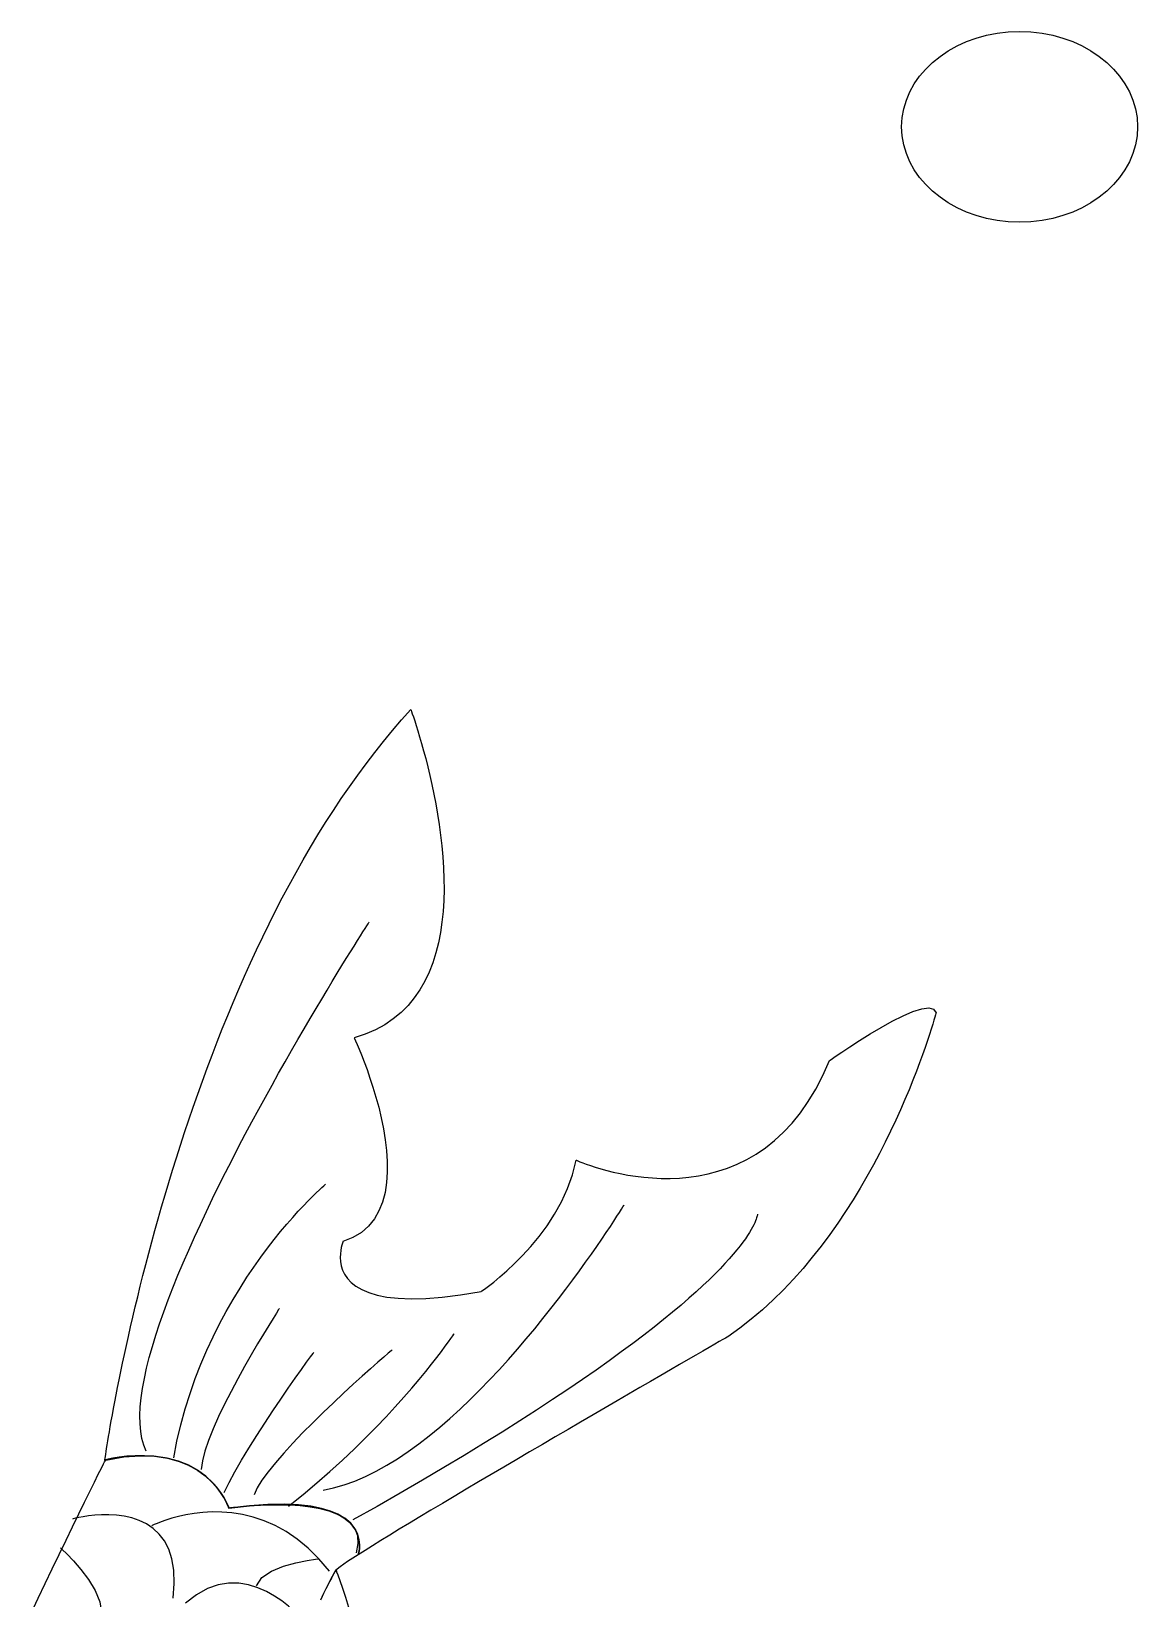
# Model space of a CAD drawing. Extents: x 40 to 170, y 25 to 272.
# Drawn here: x 74.47 to 94.12, y 134.14 to 161.97 of the extents above; entities that cross this region are included whole.
import ezdxf

# ---------------------------------------------------------------- set-up
doc = ezdxf.new("R2010")
doc.units = 0

msp = doc.modelspace()

# ---------------------------------------------------------------- linework, layer by layer
at = {"color": 250, "linetype": 'Continuous'}
for points in [[(92.0235, 161.9673), (92.224843, 161.959516), (92.420877, 161.936644), (92.610714, 161.899404), (92.793464, 161.848514), (92.968235, 161.784696), (93.134139, 161.708667), (93.290285, 161.621148), (93.435784, 161.522859), (93.569745, 161.414518), (93.69128, 161.296846), (93.799496, 161.170562), (93.893506, 161.036385), (93.972419, 160.895036), (94.035344, 160.747233), (94.081393, 160.593696), (94.109675, 160.435145), (94.1193, 160.2723), (94.109675, 160.109455), (94.081393, 159.950904), (94.035344, 159.797367), (93.972419, 159.649564), (93.893506, 159.508215), (93.799496, 159.374038), (93.69128, 159.247754), (93.569745, 159.130082), (93.435784, 159.021741), (93.290285, 158.923452), (93.134139, 158.835933), (92.968235, 158.759904), (92.793464, 158.696086), (92.610714, 158.645196), (92.420877, 158.607956), (92.224843, 158.585084), (92.0235, 158.5773), (91.822141, 158.585084), (91.626091, 158.607956), (91.436241, 158.645196), (91.253481, 158.696086), (91.0787, 158.759904), (90.912788, 158.835933), (90.756635, 158.923452), (90.611131, 159.021741), (90.477165, 159.130082), (90.355627, 159.247754), (90.247408, 159.374038), (90.153396, 159.508215), (90.074482, 159.649564), (90.011556, 159.797367), (89.965507, 159.950904), (89.937225, 160.109455), (89.9276, 160.2723), (89.937225, 160.435145), (89.965507, 160.593696), (90.011556, 160.747233), (90.074482, 160.895036), (90.153396, 161.036385), (90.247408, 161.170562), (90.355627, 161.296846), (90.477165, 161.414518), (90.611131, 161.522859), (90.756635, 161.621148), (90.912788, 161.708667), (91.0787, 161.784696), (91.253481, 161.848514), (91.436241, 161.899404), (91.626091, 161.936644), (91.822141, 161.959516), (92.0235, 161.9673)], [(75.7782, 136.5975), (75.778835, 136.601993), (75.780756, 136.615355), (75.783987, 136.637412), (75.788553, 136.667988), (75.794479, 136.70691), (75.801789, 136.754001), (75.810507, 136.809088), (75.820658, 136.871995), (75.832266, 136.942547), (75.845357, 137.020571), (75.859954, 137.10589), (75.876081, 137.19833), (75.893765, 137.297717), (75.913028, 137.403875), (75.933895, 137.51663), (75.956391, 137.635806), (75.980541, 137.76123), (76.006369, 137.892726), (76.033898, 138.030119), (76.063155, 138.173234), (76.094163, 138.321898), (76.126947, 138.475934), (76.161531, 138.635169), (76.19794, 138.799426), (76.236199, 138.968532), (76.276331, 139.142312), (76.318361, 139.32059), (76.362314, 139.503193), (76.408215, 139.689944), (76.456087, 139.88067), (76.505956, 140.075196), (76.557845, 140.273346), (76.611779, 140.474946), (76.667784, 140.679821), (76.725882, 140.887796), (76.786099, 141.098697), (76.848459, 141.312348), (76.912988, 141.528575), (76.979708, 141.747203), (77.048645, 141.968057), (77.119823, 142.190962), (77.193267, 142.415744), (77.269, 142.642227), (77.347049, 142.870238), (77.427437, 143.0996), (77.510188, 143.330139), (77.595328, 143.561681), (77.68288, 143.794051), (77.772869, 144.027073), (77.86532, 144.260573), (77.960257, 144.494376), (78.057704, 144.728307), (78.157687, 144.962192), (78.260229, 145.195855), (78.365355, 145.429122), (78.47309, 145.661818), (78.583458, 145.893769), (78.696483, 146.124798), (78.812191, 146.354732), (78.930605, 146.583396), (79.051749, 146.810615), (79.17565, 147.036214), (79.30233, 147.260018), (79.431815, 147.481852), (79.564129, 147.701542), (79.699297, 147.918912), (79.837342, 148.133789), (79.97829, 148.345997), (80.122165, 148.555361), (80.268991, 148.761706), (80.418793, 148.964858), (80.571596, 149.164642), (80.727423, 149.360883), (80.8863, 149.553406), (81.048251, 149.742037), (81.2133, 149.9266), (81.216356, 149.91818), (81.225171, 149.893417), (81.239213, 149.853062), (81.257953, 149.797863), (81.28086, 149.728568), (81.307402, 149.645926), (81.33705, 149.550686), (81.369273, 149.443596), (81.403541, 149.325406), (81.439322, 149.196864), (81.476086, 149.058719), (81.513302, 148.91172), (81.550441, 148.756614), (81.58697, 148.594152), (81.622361, 148.425081), (81.656081, 148.250151), (81.687601, 148.07011), (81.71639, 147.885707), (81.741916, 147.697691), (81.763651, 147.506809), (81.781062, 147.313813), (81.79362, 147.119448), (81.800794, 146.924466), (81.802053, 146.729613), (81.796867, 146.53564), (81.784705, 146.343295), (81.765036, 146.153325), (81.73733, 145.966481), (81.701056, 145.783511), (81.655683, 145.605164), (81.600682, 145.432188), (81.535521, 145.265332), (81.45967, 145.105345), (81.372598, 144.952976), (81.273775, 144.808973), (81.162669, 144.674085), (81.038751, 144.54906), (80.90149, 144.434648), (80.750355, 144.331598), (80.584815, 144.240657), (80.40434, 144.162575), (80.2084, 144.0981), (80.214563, 144.084687), (80.232019, 144.045737), (80.259217, 143.983186), (80.294607, 143.898967), (80.336637, 143.795017), (80.383759, 143.673268), (80.43442, 143.535658), (80.487071, 143.384119), (80.540161, 143.220587), (80.592139, 143.046997), (80.641456, 142.865284), (80.686559, 142.677381), (80.7259, 142.485225), (80.757927, 142.290749), (80.78109, 142.095889), (80.793838, 141.90258), (80.794621, 141.712755), (80.781889, 141.52835), (80.75409, 141.3513), (80.709674, 141.183539), (80.647092, 141.027003), (80.564791, 140.883625), (80.461222, 140.755341), (80.334834, 140.644086), (80.184077, 140.551794), (80.0074, 140.4804), (80.004568, 140.473113), (79.997303, 140.452253), (79.987457, 140.419319), (79.976877, 140.375813), (79.967413, 140.323235), (79.960916, 140.263084), (79.959233, 140.196863), (79.964215, 140.12607), (79.977711, 140.052207), (80.00157, 139.976774), (80.037641, 139.901272), (80.087775, 139.8272), (80.15382, 139.756059), (80.237626, 139.689351), (80.341043, 139.628574), (80.465919, 139.57523), (80.614103, 139.530818), (80.787447, 139.496841), (80.987798, 139.474797), (81.217006, 139.466187), (81.476921, 139.472512), (81.769392, 139.495272), (82.096269, 139.535968), (82.4594, 139.5961), (82.475269, 139.606826), (82.520402, 139.638572), (82.59109, 139.690692), (82.683623, 139.762536), (82.794292, 139.853458), (82.919386, 139.96281), (83.055196, 140.089944), (83.198013, 140.234213), (83.344125, 140.394968), (83.489825, 140.571564), (83.631401, 140.763351), (83.765145, 140.969683), (83.887347, 141.189911), (83.994296, 141.423388), (84.082284, 141.669467), (84.1476, 141.9275), (84.15526, 141.924099), (84.17777, 141.914464), (84.214429, 141.899452), (84.264531, 141.879918), (84.327375, 141.856715), (84.402257, 141.8307), (84.488474, 141.802727), (84.585323, 141.773652), (84.692101, 141.744329), (84.808104, 141.715613), (84.932629, 141.68836), (85.064974, 141.663424), (85.204434, 141.641661), (85.350307, 141.623926), (85.50189, 141.611073), (85.658479, 141.603957), (85.819372, 141.603434), (85.983865, 141.610359), (86.151255, 141.625587), (86.320838, 141.649972), (86.491913, 141.68437), (86.663775, 141.729636), (86.835721, 141.786625), (87.007048, 141.856192), (87.177053, 141.939191), (87.345033, 142.036478), (87.510285, 142.148909), (87.672106, 142.277337), (87.829791, 142.422618), (87.982639, 142.585607), (88.129946, 142.76716), (88.271009, 142.96813), (88.405124, 143.189374), (88.531589, 143.431745), (88.6497, 143.6961), (88.676097, 143.71469), (88.75013, 143.766064), (88.864067, 143.843631), (89.010171, 143.940799), (89.180709, 144.050975), (89.367947, 144.167569), (89.56415, 144.283988), (89.761583, 144.393639), (89.952513, 144.489932), (90.129204, 144.566275), (90.283923, 144.616075), (90.408935, 144.63274), (90.496505, 144.609679), (90.5389, 144.5403), (90.536599, 144.531787), (90.52965, 144.506729), (90.517988, 144.465843), (90.501546, 144.409849), (90.480256, 144.339466), (90.454052, 144.255413), (90.422869, 144.158409), (90.386638, 144.049172), (90.345293, 143.928422), (90.298768, 143.796878), (90.246996, 143.655259), (90.18991, 143.504284), (90.127444, 143.344671), (90.05953, 143.17714), (89.986103, 143.002409), (89.907096, 142.821198), (89.822441, 142.634226), (89.732073, 142.442211), (89.635924, 142.245873), (89.533928, 142.04593), (89.426019, 141.843102), (89.312129, 141.638107), (89.192192, 141.431664), (89.066141, 141.224493), (88.93391, 141.017313), (88.795432, 140.810841), (88.65064, 140.605798), (88.499468, 140.402903), (88.341848, 140.202873), (88.177715, 140.006429), (88.007002, 139.814289), (87.829641, 139.627172), (87.645567, 139.445797), (87.454713, 139.270884), (87.257011, 139.103151), (87.052396, 138.943316), (86.8408, 138.7921), (86.830931, 138.786416), (86.801907, 138.769694), (86.754606, 138.742431), (86.689906, 138.705121), (86.608682, 138.658261), (86.511812, 138.602347), (86.400174, 138.537873), (86.274643, 138.465336), (86.136098, 138.385232), (85.985414, 138.298056), (85.82347, 138.204304), (85.651142, 138.104472), (85.469307, 137.999056), (85.278843, 137.88855), (85.080626, 137.773452), (84.875533, 137.654256), (84.664442, 137.531459), (84.448229, 137.405556), (84.227771, 137.277043), (84.003946, 137.146415), (83.777631, 137.014169), (83.549702, 136.880801), (83.321037, 136.746805), (83.092512, 136.612677), (82.865005, 136.478914), (82.639393, 136.346011), (82.416552, 136.214464), (82.19736, 136.084768), (81.982694, 135.95742), (81.773431, 135.832915), (81.570448, 135.711748), (81.374621, 135.594416), (81.186829, 135.481414), (81.007947, 135.373239), (80.838853, 135.270385), (80.680425, 135.173348), (80.533539, 135.082624), (80.399071, 134.99871), (80.2779, 134.9221), (80.280365, 134.929919), (80.286226, 134.952187), (80.29318, 134.987122), (80.298924, 135.032943), (80.301156, 135.087868), (80.297573, 135.150114), (80.285874, 135.2179), (80.263755, 135.289444), (80.228914, 135.362964), (80.179049, 135.436677), (80.111857, 135.508803), (80.025035, 135.577559), (79.916281, 135.641163), (79.783293, 135.697833), (79.623767, 135.745788), (79.435403, 135.783245), (79.215896, 135.808423), (78.962945, 135.819539), (78.674247, 135.814812), (78.347499, 135.79246), (77.9804, 135.7507), (77.975481, 135.764707), (77.959742, 135.803874), (77.931709, 135.863921), (77.889909, 135.94057), (77.832869, 136.029541), (77.759116, 136.126554), (77.667176, 136.227329), (77.555575, 136.327588), (77.422841, 136.423049), (77.2675, 136.509435), (77.088078, 136.582466), (76.883103, 136.637861), (76.651101, 136.671342), (76.390599, 136.678628), (76.100123, 136.655441), (75.7782, 136.5975)], [(76.512, 136.7637), (76.469343, 136.869588), (76.437333, 136.985803), (76.415609, 137.111895), (76.403806, 137.247416), (76.401564, 137.391917), (76.408519, 137.544949), (76.424309, 137.706062), (76.448571, 137.874809), (76.480943, 138.050739), (76.521063, 138.233404), (76.568567, 138.422354), (76.623093, 138.617142), (76.684278, 138.817317), (76.751761, 139.022431), (76.825178, 139.232035), (76.904167, 139.44568), (76.988366, 139.662917), (77.077412, 139.883297), (77.170941, 140.10637), (77.268593, 140.331689), (77.370004, 140.558803), (77.474812, 140.787264), (77.582654, 141.016624), (77.693167, 141.246432), (77.80599, 141.47624), (77.920759, 141.7056), (78.037113, 141.934061), (78.154687, 142.161175), (78.273121, 142.386493), (78.392051, 142.609567), (78.511116, 142.829946), (78.629951, 143.047182), (78.748195, 143.260827), (78.865486, 143.47043), (78.98146, 143.675544), (79.095755, 143.875718), (79.208009, 144.070505), (79.31786, 144.259455), (79.424943, 144.442119), (79.528898, 144.618048), (79.629361, 144.786794), (79.72597, 144.947906), (79.818363, 145.100937), (79.906176, 145.245437), (79.989048, 145.380957), (80.066616, 145.507048), (80.138516, 145.623262), (80.204388, 145.729148), (80.263867, 145.824259), (80.316593, 145.908146), (80.362201, 145.980358), (80.40033, 146.040448), (80.430617, 146.087966), (80.452699, 146.122463), (80.466214, 146.143491), (80.4708, 146.1506)], [(77.0017, 136.6412), (77.060061, 136.93925), (77.128462, 137.229265), (77.206059, 137.511099), (77.29201, 137.784607), (77.385469, 138.049644), (77.485595, 138.306064), (77.591543, 138.553723), (77.702471, 138.792476), (77.817534, 139.022177), (77.935889, 139.242681), (78.056693, 139.453844), (78.179102, 139.65552), (78.302272, 139.847564), (78.425361, 140.029831), (78.547525, 140.202175), (78.66792, 140.364452), (78.785703, 140.516517), (78.90003, 140.658224), (79.010059, 140.789428), (79.114944, 140.909985), (79.213844, 141.019749), (79.305914, 141.118575), (79.390312, 141.206318), (79.466193, 141.282832), (79.532714, 141.347973), (79.589032, 141.401596), (79.634303, 141.443555), (79.667683, 141.473705), (79.68833, 141.491902), (79.6954, 141.498)], [(79.6546, 136.0698), (79.841958, 136.108234), (80.030392, 136.161751), (80.219598, 136.229516), (80.409275, 136.310695), (80.59912, 136.404454), (80.788831, 136.50996), (80.978106, 136.626377), (81.166642, 136.752872), (81.354138, 136.888611), (81.540291, 137.032759), (81.724798, 137.184483), (81.907358, 137.342949), (82.087667, 137.507322), (82.265425, 137.676768), (82.440329, 137.850454), (82.612075, 138.027544), (82.780363, 138.207205), (82.94489, 138.388604), (83.105353, 138.570905), (83.26145, 138.753275), (83.412879, 138.93488), (83.559338, 139.114885), (83.700525, 139.292456), (83.836137, 139.46676), (83.965871, 139.636962), (84.089427, 139.802228), (84.206501, 139.961725), (84.31679, 140.114617), (84.419994, 140.260071), (84.515809, 140.397253), (84.603934, 140.525329), (84.684066, 140.643464), (84.755902, 140.750825), (84.819141, 140.846577), (84.87348, 140.929886), (84.918617, 140.999919), (84.95425, 141.055841), (84.980076, 141.096818), (84.995794, 141.122015), (85.0011, 141.1306)], [(87.3682, 140.9674), (87.368089, 140.965605), (87.367516, 140.960183), (87.366121, 140.951074), (87.363543, 140.93822), (87.359424, 140.921564), (87.353402, 140.901046), (87.345117, 140.87661), (87.33421, 140.848195), (87.32032, 140.815745), (87.303087, 140.7792), (87.282152, 140.738503), (87.257153, 140.693595), (87.227732, 140.644418), (87.193527, 140.590914), (87.154179, 140.533024), (87.109328, 140.47069), (87.058614, 140.403855), (87.001676, 140.332458), (86.938154, 140.256444), (86.867689, 140.175752), (86.78992, 140.090325), (86.704487, 140.000105), (86.61103, 139.905033), (86.509189, 139.805051), (86.398605, 139.7001), (86.278915, 139.590123), (86.149762, 139.475061), (86.010784, 139.354857), (85.861622, 139.22945), (85.701915, 139.098784), (85.531304, 138.962801), (85.349428, 138.821441), (85.155927, 138.674646), (84.950441, 138.522359), (84.73261, 138.364521), (84.502074, 138.201074), (84.258472, 138.031959), (84.001446, 137.857118), (83.730634, 137.676493), (83.445677, 137.490026), (83.146214, 137.297658), (82.831885, 137.099331), (82.502331, 136.894987), (82.157191, 136.684568), (81.796105, 136.468015), (81.418713, 136.24527), (81.024655, 136.016274), (80.613571, 135.780971), (80.1851, 135.5393)], [(78.8791, 139.2941), (78.865659, 139.273182), (78.827497, 139.213187), (78.767853, 139.118252), (78.689967, 138.992513), (78.597079, 138.840108), (78.492428, 138.665174), (78.379254, 138.471848), (78.260797, 138.264268), (78.140297, 138.04657), (78.020993, 137.822891), (77.906125, 137.597369), (77.798933, 137.37414), (77.702656, 137.157342), (77.620535, 136.951112), (77.555809, 136.759587), (77.511717, 136.586904), (77.4915, 136.4372)], [(79.0424, 135.7841), (79.298396, 135.990126), (79.543192, 136.195761), (79.776718, 136.400108), (79.998907, 136.60227), (80.209689, 136.801351), (80.408996, 136.996452), (80.596757, 137.186678), (80.772905, 137.371131), (80.937369, 137.548915), (81.090083, 137.719133), (81.230975, 137.880888), (81.359978, 138.033282), (81.477022, 138.175419), (81.582038, 138.306402), (81.674958, 138.425335), (81.755713, 138.53132), (81.824233, 138.62346), (81.880449, 138.700859), (81.924293, 138.762619), (81.955695, 138.807844), (81.974587, 138.835636), (81.9809, 138.8451)], [(77.8996, 136.029), (77.983871, 136.202937), (78.087298, 136.395229), (78.20618, 136.601378), (78.336817, 136.816885), (78.475507, 137.037252), (78.618552, 137.257981), (78.76225, 137.474573), (78.902901, 137.682531), (79.036804, 137.877355), (79.160259, 138.054548), (79.269566, 138.209611), (79.361024, 138.338046), (79.430933, 138.435355), (79.475591, 138.497039), (79.4913, 138.5186)], [(80.879, 138.5594), (80.861292, 138.544245), (80.810596, 138.500564), (80.730552, 138.431034), (80.624804, 138.338335), (80.496992, 138.225143), (80.350757, 138.094136), (80.189742, 137.947991), (80.017588, 137.789386), (79.837937, 137.621), (79.654429, 137.445509), (79.470707, 137.265591), (79.290413, 137.083924), (79.117187, 136.903185), (78.954671, 136.726053), (78.806507, 136.555204), (78.676336, 136.393317), (78.567801, 136.243069), (78.484541, 136.107137), (78.4302, 135.9882)], [(74.473734, 133.897918), (74.59607, 134.15266), (74.720525, 134.411562), (74.845442, 134.671126), (74.969161, 134.927851), (75.090025, 135.178241), (75.206374, 135.418796), (75.31655, 135.646019), (75.418894, 135.856411), (75.511747, 136.046473), (75.593451, 136.212708), (75.662347, 136.351616), (75.716776, 136.4597), (75.75508, 136.533461), (75.7756, 136.5694), (75.7983, 136.6018), (76.117146, 136.657385), (76.404868, 136.678724), (76.662922, 136.670046), (76.892764, 136.635583), (77.09585, 136.579565), (77.273637, 136.506222), (77.427581, 136.419786), (77.559138, 136.324487), (77.669763, 136.224556), (77.760914, 136.124223), (77.834047, 136.027718), (77.890617, 135.939273), (77.932081, 135.863118), (77.959896, 135.803484), (77.975517, 135.764601), (77.9804, 135.7507), (78.347499, 135.79246), (78.674247, 135.814812), (78.962945, 135.819539), (79.215896, 135.808423), (79.435403, 135.783245), (79.623767, 135.745788), (79.783293, 135.697833), (79.916281, 135.641163), (80.025035, 135.577559), (80.111857, 135.508803), (80.179049, 135.436677), (80.228914, 135.362964), (80.263755, 135.289444), (80.285874, 135.2179), (80.297573, 135.150114), (80.301156, 135.087868), (80.298924, 135.032943), (80.29318, 134.987122), (80.286226, 134.952187), (80.280365, 134.929919), (80.2779, 134.9221), (80.090752, 134.800541), (79.955581, 134.706959), (79.8755, 134.6424), (79.874329, 134.640498), (79.87126, 134.635298), (79.866358, 134.626827), (79.859683, 134.615112), (79.851301, 134.600184), (79.841273, 134.582069), (79.829663, 134.560796), (79.816533, 134.536392), (79.801946, 134.508887), (79.785967, 134.478307), (79.768656, 134.444682), (79.750078, 134.40804), (79.730296, 134.368408), (79.709372, 134.325814), (79.687369, 134.280287), (79.66435, 134.231856), (79.640379, 134.180547), (79.615518, 134.126389)], [(80.2503, 134.9567), (80.279344, 135.119335), (80.268615, 135.260514), (80.222252, 135.381656), (80.144397, 135.484179), (80.039187, 135.569502), (79.910764, 135.639041), (79.763267, 135.694217), (79.600834, 135.736446), (79.427607, 135.767147), (79.247725, 135.787738), (79.065327, 135.799637), (78.884554, 135.804262), (78.709544, 135.803033), (78.544438, 135.797366), (78.393375, 135.78868), (78.260495, 135.778393), (78.149938, 135.767923), (78.065843, 135.758689), (78.012351, 135.752109), (77.9936, 135.7496), (77.873117, 135.975285), (77.731592, 136.162778), (77.573002, 136.315338), (77.401322, 136.436227), (77.220528, 136.528705), (77.034597, 136.596034), (76.847504, 136.641475), (76.663225, 136.668288), (76.485736, 136.679734), (76.319012, 136.679074), (76.16703, 136.669569), (76.033766, 136.65448), (75.923194, 136.637067), (75.839293, 136.620593), (75.786036, 136.608317), (75.7674, 136.6035)], [(76.9926, 134.1494), (77.012072, 134.413892), (77.003431, 134.645934), (76.969464, 134.84753), (76.912957, 135.020687), (76.836697, 135.16741), (76.74347, 135.289704), (76.636063, 135.389574), (76.517262, 135.469026), (76.389855, 135.530066), (76.256626, 135.574698), (76.120364, 135.604928), (75.983854, 135.622761), (75.849883, 135.630203), (75.721237, 135.629259), (75.600703, 135.621935), (75.491069, 135.610236), (75.395119, 135.596166), (75.31564, 135.581733), (75.25542, 135.56894), (75.217244, 135.559794), (75.2039, 135.5563)], [(79.7662, 134.6318), (79.579921, 134.851383), (79.389192, 135.040095), (79.195293, 135.199952), (78.999503, 135.332968), (78.803102, 135.441161), (78.607369, 135.526545), (78.413585, 135.591138), (78.223029, 135.636953), (78.03698, 135.666009), (77.856719, 135.680319), (77.683525, 135.6819), (77.518678, 135.672768), (77.363456, 135.654939), (77.219141, 135.630428), (77.087012, 135.601251), (76.968348, 135.569424), (76.864429, 135.536963), (76.776535, 135.505884), (76.705946, 135.478202), (76.65394, 135.455934), (76.621798, 135.441094), (76.6108, 135.4357)], [(74.9918, 135.0461), (75.023031, 135.017236), (75.105368, 134.936863), (75.221774, 134.814307), (75.355215, 134.658898), (75.488655, 134.479961), (75.605059, 134.286826), (75.687392, 134.088819), (75.718617, 133.895268), (75.6817, 133.7155)], [(78.4743, 134.3726), (78.566281, 134.517947), (78.735571, 134.632265), (78.948834, 134.718714), (79.172734, 134.780453), (79.373936, 134.820641), (79.519103, 134.842437), (79.5749, 134.849)], [(79.3942, 133.6498), (79.383323, 133.663687), (79.351521, 133.70223), (79.300038, 133.760756), (79.230118, 133.83459), (79.143005, 133.919057), (79.039943, 134.009482), (78.922176, 134.101191), (78.790948, 134.18951), (78.647503, 134.269764), (78.493085, 134.337278), (78.328937, 134.387378), (78.156304, 134.415389), (77.97643, 134.416636), (77.790559, 134.386446), (77.599934, 134.320142), (77.4058, 134.213052), (77.2094, 134.0605)], [(80.113902, 133.982924), (80.058899, 134.164987), (80.006224, 134.324804), (79.95916, 134.457937), (79.920991, 134.559949), (79.895, 134.6264), (79.8635, 134.6217), (79.856325, 134.609045), (79.847498, 134.593251), (79.837079, 134.574346), (79.82513, 134.552357), (79.811711, 134.527311), (79.796884, 134.499235), (79.780709, 134.468158), (79.763248, 134.434105), (79.744561, 134.397104), (79.72471, 134.357183), (79.703756, 134.314368), (79.681759, 134.268688), (79.658781, 134.220168), (79.634882, 134.168838), (79.610125, 134.114723)], [(79.8844, 134.653), (79.895, 134.6264)]]:
    msp.add_lwpolyline(points, dxfattribs=at)

doc.saveas('drawing.dxf')
